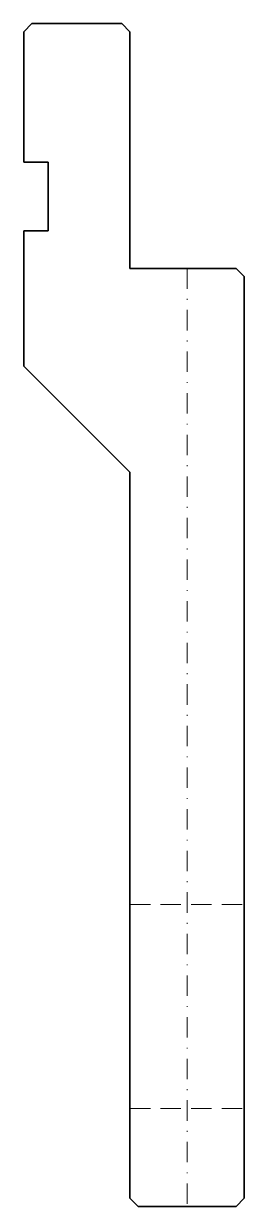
# Model space of a CAD drawing. Header units: millimetres. Extents: x -20 to 7, y 0 to 145.
import ezdxf

# ---------------------------------------------------------------- set-up
doc = ezdxf.new("R2010")
doc.units = ezdxf.units.MM
doc.header["$LTSCALE"] = 5
for name, pattern in [('AUSGEZOGEN', [0]), ('DASHDOT', [1, 0.5, -0.25, 0, -0.25]), ('DASHED', [0.75, 0.5, -0.25])]:
    doc.linetypes.add(name, pattern=pattern)
doc.layers.add('2', color=7, linetype='Continuous')

msp = doc.modelspace()

# ---------------------------------------------------------------- linework, layer by layer
at = {"layer": '2', "color": 7, "linetype": 'AUSGEZOGEN', "lineweight": 35}
for p, q in [((-20, 144), (-19, 145)), ((-19, 145), (-8, 145)), ((-8, 145), (-7, 144)), ((-20, 128), (-20, 144)), ((-7, 144), (-7, 115)), ((-17, 128), (-20, 128)), ((-17, 119.6), (-17, 128)), ((-20, 103), (-20, 119.6)), ((-20, 119.6), (-17, 119.6)), ((-7, 115), (6, 115)), ((6, 115), (7, 114)), ((7, 114), (7, 1)), ((-7, 90), (-20, 103)), ((-7, 1), (-7, 90)), ((-6, 0), (-7, 1)), ((6, 0), (-6, 0)), ((7, 1), (6, 0))]:
    msp.add_line(p, q, dxfattribs=at)
at = {"layer": '2', "color": 7, "linetype": 'DASHDOT', "lineweight": 18}
msp.add_line((0, 115), (0, 0), dxfattribs=at)
at = {"layer": '2', "color": 7, "linetype": 'DASHED', "lineweight": 18}
for p, q in [((-7, 37), (7, 37)), ((-7, 12), (7, 12))]:
    msp.add_line(p, q, dxfattribs=at)

doc.saveas('drawing.dxf')
